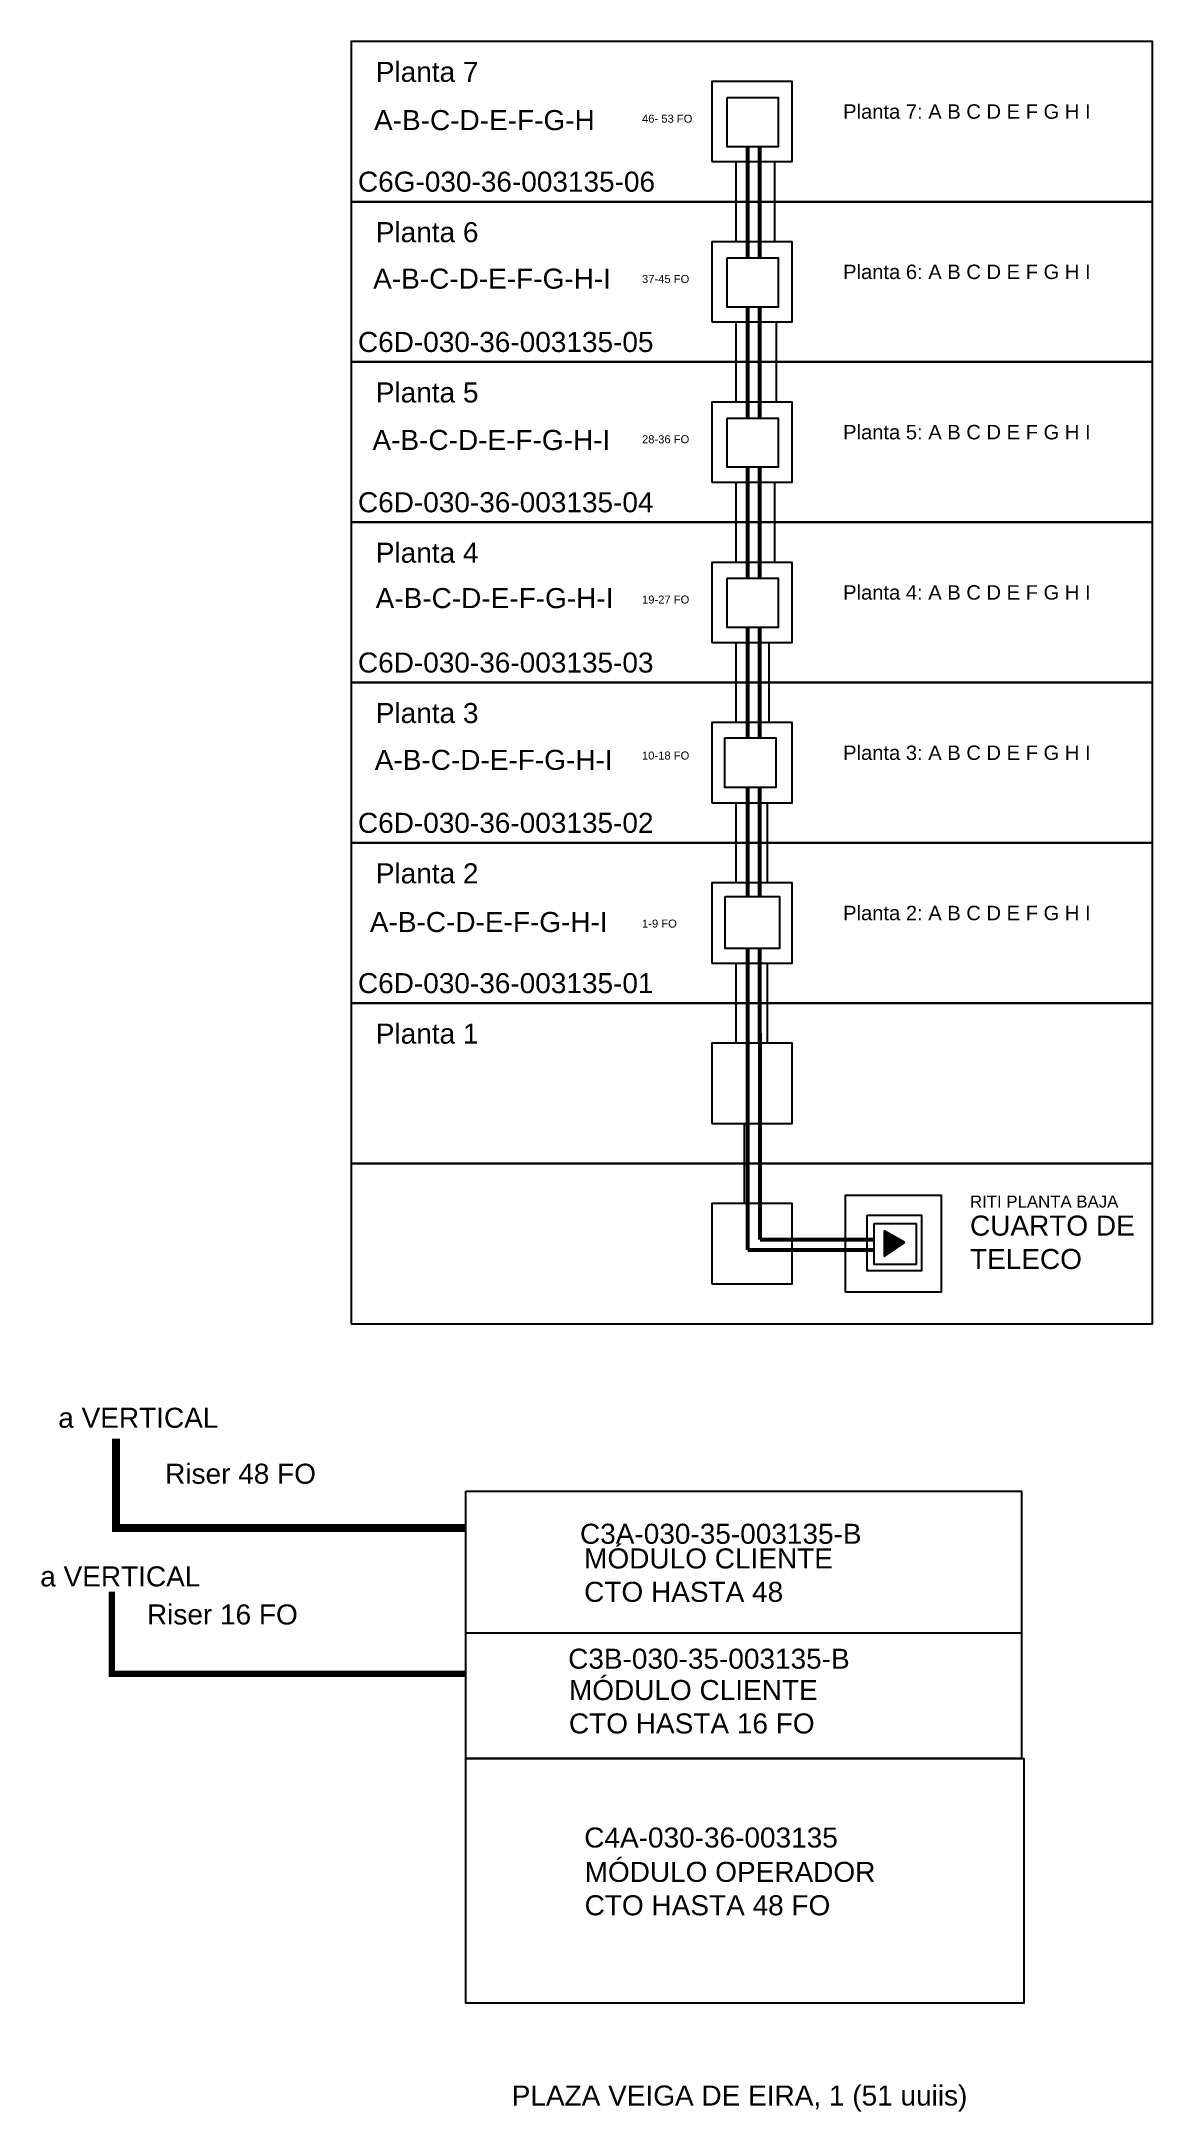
# Model space of a CAD drawing. Header units: millimetres. Extents: x -39 to 100, y -98 to 160.
import ezdxf

# ---------------------------------------------------------------- set-up
doc = ezdxf.new("R2010")
doc.units = ezdxf.units.MM
doc.styles.get("Standard").update_dxf_attribs({"font": 'arial.ttf'})

msp = doc.modelspace()

# ---------------------------------------------------------------- hatches: boundary and pattern name
at = {"true_color": 0xf8991e}
h = msp.add_hatch(color=30, dxfattribs=at)
h.dxf.hatch_style = 1
h.paths.add_polyline_path([(69.1, 10.14), (66.51, 11.6), (66.51, 8.4)])

# ---------------------------------------------------------------- linework, layer by layer
for p, q in [((48.01, 145), (48.01, 135)), ((48.01, 145), (48.01, 135)), ((48.01, 145), (48.01, 135)), ((48.01, 145), (48.01, 135)), ((48.01, 145), (48.01, 135)), ((48.01, 145), (48.01, 135)), ((52.8, 145), (52.8, 135)), ((48.01, 125), (48.01, 115)), ((48.01, 125), (48.01, 115)), ((48.01, 125), (48.01, 115)), ((48.01, 125), (48.01, 115)), ((48.01, 125), (48.01, 115)), ((48.01, 125), (48.01, 115)), ((53.03, 125), (53.03, 115)), ((48.01, 105), (48.01, 95)), ((52.8, 105), (52.8, 95)), ((48.01, 85), (48.01, 75)), ((52.11, 85), (52.11, 75)), ((48.01, 65), (48.01, 55)), ((51.88, 65), (51.88, 55)), ((48.01, 45), (48.01, 35)), ((51.88, 45), (51.88, 35)), ((49.03, 25), (49.03, 15)), ((51.1, 25), (51.1, 15)), ((14.28, -38.57), (83.64, -38.57))]:
    msp.add_line(p, q)
at = {"color": 32, "true_color": 0xcd6928}
for p, q in [((66.51, 11.6), (66.51, 8.4)), ((69.1, 10.14), (66.51, 11.6)), ((66.51, 8.4), (69.1, 10.14))]:
    msp.add_line(p, q, dxfattribs=at)
for points in [[(0, 140), (100, 140), (100, 160), (0, 160)], [(45, 145), (55, 145), (55, 155), (45, 155)], [(45, 145), (55, 145), (55, 155), (45, 155)], [(0, 120), (100, 120), (100, 140), (0, 140)], [(45, 125), (55, 125), (55, 135), (45, 135)], [(0, 100), (100, 100), (100, 120), (0, 120)], [(45, 105), (55, 105), (55, 115), (45, 115)], [(46.89, 113.01), (53.26, 113.01), (53.26, 106.86), (46.89, 106.86)], [(0, 80), (100, 80), (100, 100), (0, 100)], [(45, 85), (55, 85), (55, 95), (45, 95)], [(0, 60), (100, 60), (100, 80), (0, 80)], [(45, 65), (55, 65), (55, 75), (45, 75)], [(0, 40), (100, 40), (100, 60), (0, 60)], [(45, 45), (55, 45), (55, 55), (45, 55)], [(0, 20), (100, 20), (100, 40), (0, 40)], [(45, 25), (55, 25), (55, 35), (45, 35)], [(0, 0), (100, 0), (100, 20), (0, 20)], [(61.64, 4), (73.64, 4), (73.64, 16), (61.64, 16)], [(45, 5), (55, 5), (55, 15), (45, 15)], [(14.28, -20.88), (83.64, -20.88), (83.64, -54.25), (14.28, -54.25)], [(14.28, -54.25), (83.95, -54.25), (83.95, -84.77), (14.28, -84.77)]]:
    msp.add_lwpolyline(points, close=True)
at = {"color": 1}
for points in [[(46.89, 153.01), (53.26, 153.01), (53.26, 146.86), (46.89, 146.86)], [(46.89, 133.01), (53.26, 133.01), (53.26, 126.86), (46.89, 126.86)], [(46.89, 113.01), (53.26, 113.01), (53.26, 106.86), (46.89, 106.86)], [(46.89, 93.01), (53.26, 93.01), (53.26, 86.86), (46.89, 86.86)], [(46.6, 73.12), (52.97, 73.12), (52.97, 66.9), (46.6, 66.9)], [(46.64, 53.31), (53.45, 53.31), (53.45, 46.83), (46.64, 46.83)]]:
    msp.add_lwpolyline(points, close=True, dxfattribs=at)
at = {"color": 4}
for points, const_width in [([(49.45, 133.01), (49.45, 146.86)], 0.5), ([(49.45, 113.01), (49.45, 126.86)], 0.5), ([(49.45, 93.01), (49.45, 106.86)], 0.5), ([(49.45, 73.12), (49.45, 86.86)], 0.5), ([(49.45, 53.31), (49.45, 66.9)], 0.5), ([(49.45, 35), (49.45, 46.83)], 0.5), ([(49.45, 9.21), (49.45, 35)], 0.5), ([(65.24, 9.21), (49.45, 9.21)], 0.5), ([(14.28, -43.68), (-29.88, -43.68), (-29.88, -33.44)], 0.8)]:
    msp.add_lwpolyline(points, dxfattribs=dict(at, const_width=const_width))
at = {"color": 1}
for points, const_width in [([(50.95, 133.01), (50.95, 146.86)], 0.5), ([(50.95, 113.01), (50.95, 126.86)], 0.5), ([(50.95, 93.01), (50.95, 106.86)], 0.5), ([(50.95, 73.12), (50.95, 86.86)], 0.5), ([(50.95, 53.31), (50.95, 66.9)], 0.5), ([(50.95, 35), (50.95, 46.83)], 0.5), ([(51, 10.51), (51, 36.3)], 0.5), ([(65.24, 10.51), (51, 10.51)], 0.5), ([(14.28, -25.47), (-29.35, -25.47), (-29.35, -14.35)], 1)]:
    msp.add_lwpolyline(points, dxfattribs=dict(at, const_width=const_width))
at = {"color": 7, "true_color": 0xffffff}
msp.add_lwpolyline([(64.36, 13.55), (71.18, 13.55), (71.18, 6.6), (64.36, 6.6)], close=True, dxfattribs=at)
at = {"color": 30, "true_color": 0xf26722}
msp.add_lwpolyline([(65.24, 12.5), (70.51, 12.5), (70.51, 7.41), (65.24, 7.41)], close=True, dxfattribs=at)

# ---------------------------------------------------------------- texts
at = {"char_height": 2.5, "attachment_point": 1}
for s, width, heights, insert in [('Planta 7', 34.3805, [0], (3.06, 157.45)), ('A-B-C-D-E-F-G-H', 29.7374, [0], (2.84, 151.43)), ('{\\H0.4x;46- 53 FO}', 6.4773, [1.03], (36.28, 150.86)), ('Planta 6', 34.3805, [0], (3.06, 137.45)), ('A-B-C-D-E-F-G-H-I', 29.7374, [0], (2.73, 131.65)), ('{\\H0.4x;37-45 FO}', 6.4773, [1.03], (36.28, 130.86)), ('Planta 5', 34.3805, [0], (3.06, 117.45)), ('A-B-C-D-E-F-G-H-I', 29.7374, [0], (2.64, 111.52)), ('{\\H0.4x;28-36 FO}', 6.4773, [1.03], (36.28, 110.86)), ('Planta 4', 34.3805, [0], (3.06, 97.45)), ('A-B-C-D-E-F-G-H-I', 29.7374, [0], (3.04, 91.79)), ('{\\H0.4x;19-27 FO}', 6.4773, [1.03], (36.28, 90.86)), ('Planta 3', 34.3805, [0], (3.06, 77.45)), ('A-B-C-D-E-F-G-H-I', 29.7374, [0], (2.93, 71.61)), ('{\\H0.4x;10-18 FO}', 6.4773, [1.03], (36.28, 71.4)), ('Planta 2', 34.3805, [0], (3.06, 57.45)), ('A-B-C-D-E-F-G-H-I', 29.7374, [0], (2.32, 51.38)), ('{\\H0.4x;1-9 FO}', 6.4773, [1.03], (36.28, 50.43)), ('Planta 1', 34.3805, [0], (3.06, 37.45)), ('{\\H0.6x;RITI PLANTA BAJA}\\PCUARTO DE TELECO', 29.7738, [20], (77.21, 16)), ('\\P^IMÓDULO CLIENTE\\P^ICTO HASTA 48', 60.0998, [0], (19.06, -23.86)), ('^I\\P^IMÓDULO CLIENTE\\P^ICTO HASTA 16 FO', 64.7908, [0], (17.16, -40.28)), ('\\P\\P^IMÓDULO OPERADOR\\P^ICTO HASTA 48 FO', 59.698, [0], (19.12, -58.8)), ('PLAZA VEIGA DE EIRA, 1 (51 uuiis)', 69.947, [0], (20.02, -95.04))]:
    msp.add_mtext_dynamic_manual_height_columns(s, width=width, gutter_width=12.5, heights=heights, dxfattribs=dict(at, insert=insert))
at = {"color": 4, "attachment_point": 1}
for s, width, heights, insert, char_height in [('{\\C256;\\c16777215;Planta 7: A B C D E F G H I}', 31.6125, [0], (61.38, 152.15), 1.8), ('{\\C256;\\c16777215;C6G\\fArial Unicode MS|b0|i0|c0|p34;-030-36-003135-06}', 34.9449, [0], (0.83, 143.75), 2.5), ('{\\C256;\\c16777215;Planta 6: A B C D E F G H I}', 31.6125, [0], (61.38, 132.15), 1.8), ('{\\C256;\\c16777215;C6D\\fArial Unicode MS|b0|i0|c0|p34;-030-36-003135-05}', 34.9449, [0], (0.83, 123.75), 2.5), ('{\\C256;\\c16777215;Planta 5: A B C D E F G H I}', 31.6125, [0], (61.38, 112.15), 1.8), ('{\\C256;\\c16777215;C6D\\fArial Unicode MS|b0|i0|c0|p34;-030-36-003135-04}', 34.9449, [2.59], (0.83, 103.75), 2.5), ('{\\C256;\\c16777215;Planta 4: A B C D E F G H I}', 31.6125, [0], (61.38, 92.15), 1.8), ('{\\C256;\\c16777215;C6D\\fArial Unicode MS|b0|i0|c0|p34;-030-36-003135-03}', 34.9449, [2.59], (0.83, 83.75), 2.5), ('{\\C256;\\c16777215;Planta 3: A B C D E F G H I}', 31.6125, [0], (61.38, 72.15), 1.8), ('{\\C256;\\c16777215;C6D\\fArial Unicode MS|b0|i0|c0|p34;-030-36-003135-02}', 34.9449, [0], (0.83, 63.75), 2.5), ('{\\C256;\\c16777215;Planta 2: A B C D E F G H I}', 31.6125, [0], (61.38, 52.15), 1.8), ('{\\C256;\\c16777215;C6D\\fArial Unicode MS|b0|i0|c0|p34;-030-36-003135-01}', 35.0767, [0], (0.83, 43.75), 2.5), ('\\P   {\\C7;  a VERTICAL}', 27.5307, [0], (-41.42, -6.31), 2.5), ('{\\C256;\\c16777215;Riser 48 FO}', 37.5175, [0], (-23.23, -17.46), 2.5), ('{\\fArial Unicode MS|b0|i0|c0|p34;\\C256;\\c16777215;C3A-030-35-003135-B}', 31.1204, [0], (28.54, -24.95), 2.5), ('{\\C256;\\c16777215;a VERTICAL}', 27.5307, [0], (-38.82, -30.27), 2.5), ('{\\C7;Riser 16 FO}', 26.4576, [0], (-25.5, -35.02), 2.5), ('{\\fArial Unicode MS|b0|i0|c0|p34;\\C256;\\c16777215;C3B-030-35-003135-B}', 31.1204, [0], (27.06, -40.54), 2.5), ('{\\fArial Unicode MS|b0|i0|c0|p34;\\C256;\\c16777215;C4A-030-36-003135}', 31.1204, [2.59], (29.07, -62.85), 2.5)]:
    msp.add_mtext_dynamic_manual_height_columns(s, width=width, gutter_width=12.5, heights=heights, dxfattribs=dict(at, insert=insert, char_height=char_height))

doc.saveas('drawing.dxf')
